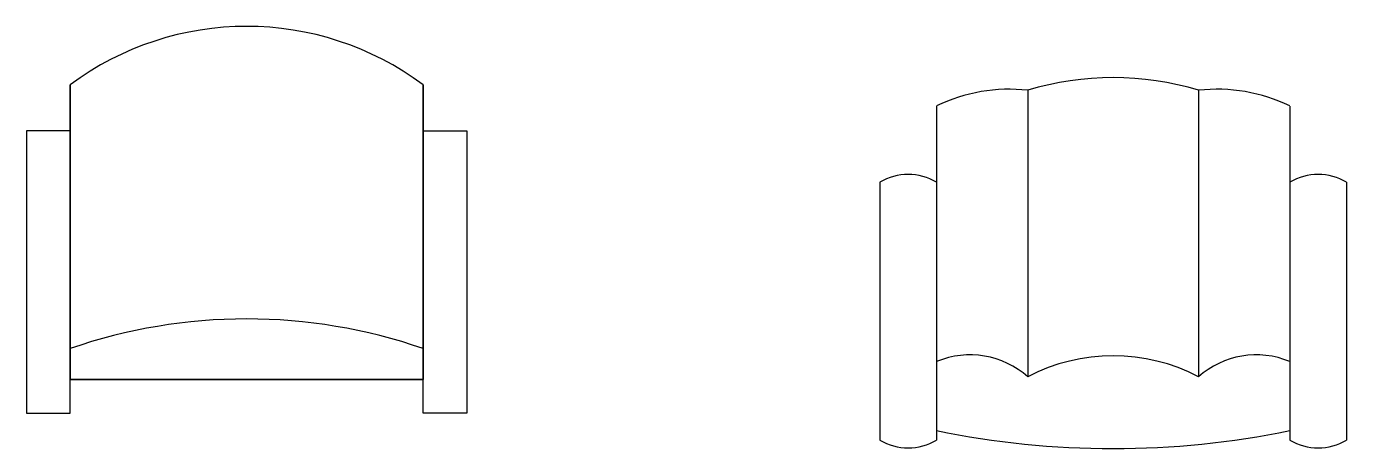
# Model space of a CAD drawing. Header units: millimetres. Extents: x 2042.9 to 2061.6, y 1606.7 to 1612.7.
import ezdxf

# ---------------------------------------------------------------- set-up
doc = ezdxf.new("R2010")
doc.units = ezdxf.units.MM
doc.layers.add('fotele', color=7, linetype='Continuous')

msp = doc.modelspace()

# ---------------------------------------------------------------- linework, layer by layer
at = {"layer": 'fotele'}
for p, q in [((2043.484, 1611.855), (2043.484, 1610.867)), ((2048.484, 1611.855), (2048.484, 1610.867)), ((2057.044, 1611.779), (2057.044, 1607.717)), ((2059.46, 1611.779), (2059.46, 1607.717)), ((2055.752, 1611.555), (2055.752, 1606.821)), ((2060.752, 1611.555), (2060.752, 1606.957)), ((2060.752, 1611.555), (2060.752, 1606.821)), ((2043.484, 1611.202), (2042.866, 1611.202)), ((2042.866, 1611.202), (2042.866, 1607.683)), ((2048.484, 1611.202), (2049.103, 1611.202)), ((2049.103, 1611.202), (2049.103, 1607.683)), ((2054.947, 1610.476), (2054.947, 1606.821)), ((2061.557, 1610.476), (2061.557, 1606.821)), ((2042.866, 1607.683), (2042.866, 1607.202)), ((2043.484, 1607.202), (2043.484, 1607.683)), ((2048.484, 1607.202), (2048.484, 1607.683)), ((2049.103, 1607.683), (2049.103, 1607.202)), ((2042.866, 1607.202), (2043.484, 1607.202)), ((2049.103, 1607.202), (2048.484, 1607.202))]:
    msp.add_line(p, q, dxfattribs=at)
for points in [[(2043.484, 1611.855), (2043.484, 1607.683), (2048.484, 1607.683), (2048.484, 1611.855)], [(2048.484, 1611.855), (2048.484, 1607.683), (2043.484, 1607.683), (2043.484, 1611.855)]]:
    msp.add_lwpolyline(points, dxfattribs=at)
for centre, radius, start, end in [((2045.984, 1608.495), 4.188, 53.3453, 126.6547), ((2045.984, 1608.495), 4.188, 53.3453, 126.6547), ((2058.252, 1607.769), 4.188, 73.2358, 106.7642), ((2058.252, 1607.769), 4.188, 73.2358, 106.7642), ((2056.784, 1609.434), 2.359, 83.677, 115.9456), ((2059.72, 1609.434), 2.359, 64.0544, 96.323), ((2055.35, 1609.791), 0.794, 59.5491, 120.4509), ((2061.155, 1609.791), 0.794, 59.5491, 120.4509), ((2045.984, 1600.897), 7.642, 70.9059, 109.0941), ((2045.984, 1600.897), 7.642, 70.9059, 109.0941), ((2056.226, 1606.803), 1.227, 48.1292, 112.7065), ((2060.279, 1606.803), 1.227, 67.2935, 131.8708), ((2060.279, 1606.803), 1.227, 67.2935, 131.8708), ((2058.252, 1605.444), 2.574, 62.0144, 117.9856), ((2058.252, 1619.099), 12.397, 258.3656, 281.6344), ((2058.252, 1619.099), 12.397, 258.3656, 281.6344), ((2055.35, 1607.506), 0.794, 239.5491, 300.4509), ((2061.155, 1607.506), 0.794, 239.5491, 300.4509)]:
    msp.add_arc(centre, radius, start, end, dxfattribs=at)

doc.saveas('drawing.dxf')
